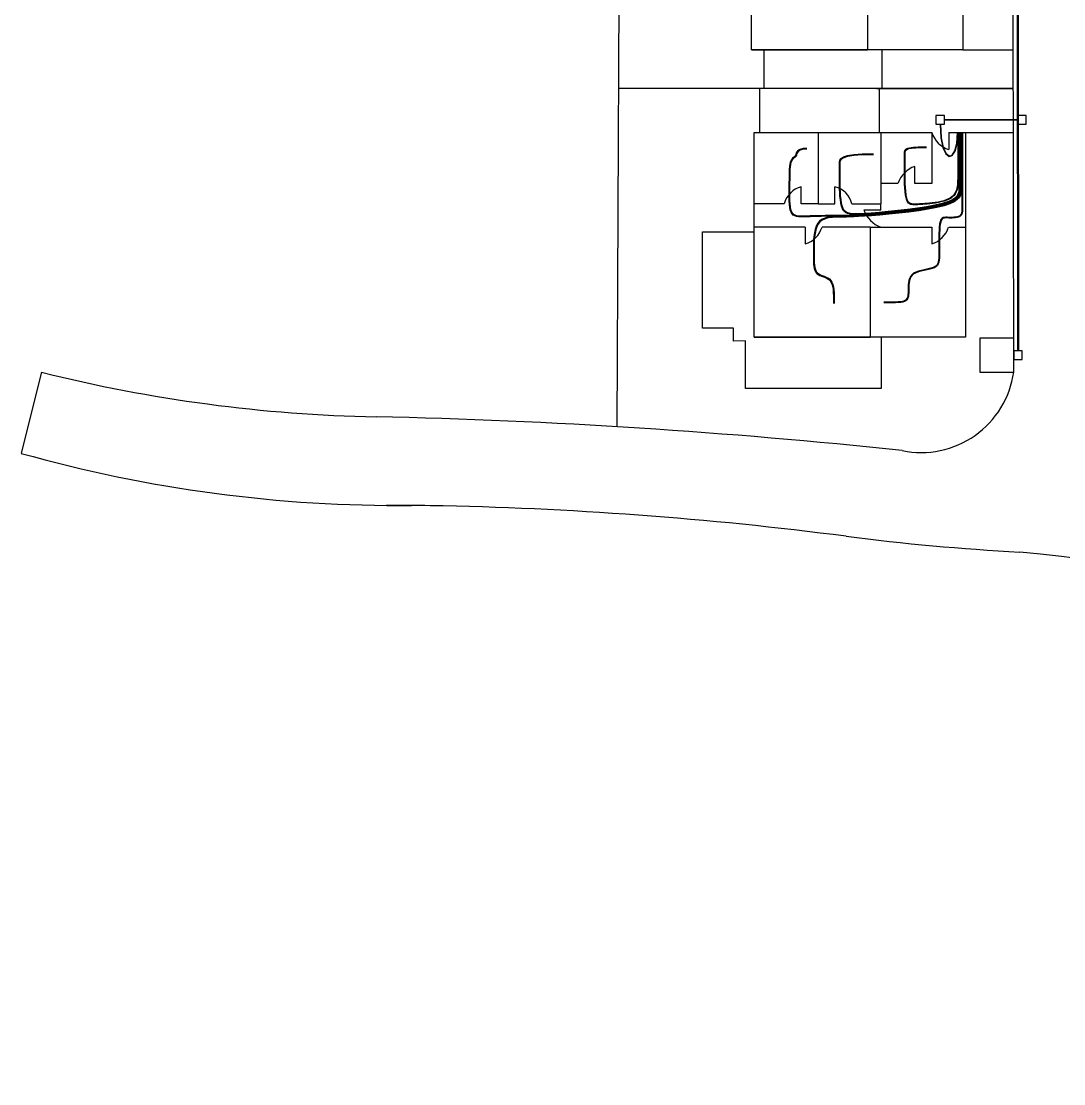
# Model space of a CAD drawing. Header units: millimetres. Extents: x 75 to 2709, y 49 to 1209.
# Drawn here: x 91.7 to 153.2, y 56.6 to 119.3 of the extents above; entities that cross this region are included whole.
import ezdxf

# ---------------------------------------------------------------- set-up
doc = ezdxf.new("R2010")
doc.units = ezdxf.units.MM
for name, color, linetype in [('Arquetas', 170, 'Continuous'), ('Canalizaciones', 10, 'Continuous'), ('Canalización Interior', 30, 'Continuous'), ('Canalización Secundaria', 90, 'Continuous'), ('Urbanización', 250, 'Continuous')]:
    doc.layers.add(name, color=color, linetype=linetype)

msp = doc.modelspace()

# ---------------------------------------------------------------- linework, layer by layer
at = {"layer": 'Arquetas'}
for points in [[(145.684, 113.258), (146.184, 113.259), (146.183, 113.759), (145.683, 113.758)], [(150.507, 113.259), (151.007, 113.259), (151.006, 113.759), (150.506, 113.759)], [(148.272, 98.62), (150.272, 98.62), (150.272, 100.62), (148.272, 100.62)], [(150.272, 99.37), (150.772, 99.371), (150.772, 99.871), (150.272, 99.87)]]:
    msp.add_lwpolyline(points, close=True, dxfattribs=at)
at = {"layer": 'Canalizaciones'}
for p, q in [((150.522, 99.871), (150.489, 129.477)), ((150.572, 99.871), (150.539, 129.477))]:
    msp.add_line(p, q, dxfattribs=at)
at = {"layer": 'Canalización Interior'}
for points in [[(147.134, 112.758), (147.134, 111.799), (147.134, 111.06), (147.134, 110.51), (147.134, 110.114), (147.134, 109.841), (147.134, 109.656), (147.134, 109.528), (147.134, 109.424), (147.132, 109.315), (147.118, 109.2), (147.08, 109.079), (147.006, 108.956), (146.885, 108.832), (146.703, 108.711), (146.45, 108.593), (146.114, 108.482), (145.687, 108.379), (145.187, 108.285), (144.635, 108.2), (144.053, 108.124), (143.462, 108.057), (142.886, 107.999), (142.345, 107.951), (141.862, 107.912), (141.453, 107.882), (141.111, 107.86), (140.825, 107.846), (140.582, 107.836), (140.369, 107.831), (140.176, 107.829), (139.989, 107.827), (139.797, 107.826), (139.591, 107.824), (139.371, 107.821), (139.144, 107.816), (138.913, 107.811), (138.684, 107.806), (138.46, 107.8), (138.248, 107.794), (138.05, 107.787), (137.872, 107.782), (137.714, 107.781), (137.574, 107.787), (137.452, 107.805), (137.347, 107.838), (137.259, 107.889), (137.186, 107.963), (137.129, 108.062), (137.085, 108.19), (137.054, 108.344), (137.034, 108.52), (137.022, 108.712), (137.017, 108.919), (137.016, 109.135), (137.019, 109.356), (137.022, 109.579), (137.024, 109.799), (137.027, 110.014), (137.031, 110.22), (137.036, 110.414), (137.045, 110.594), (137.058, 110.757), (137.076, 110.899), (137.101, 111.017), (137.132, 111.11), (137.168, 111.182), (137.209, 111.237), (137.251, 111.281), (137.293, 111.317), (137.334, 111.352), (137.371, 111.39), (137.402, 111.435), (137.428, 111.492), (137.455, 111.557), (137.49, 111.625), (137.541, 111.691), (137.615, 111.751), (137.721, 111.8), (137.866, 111.833), (138.057, 111.845)], [(147.114, 112.758), (147.114, 111.799), (147.114, 111.06), (147.114, 110.51), (147.114, 110.115), (147.114, 109.841), (147.114, 109.658), (147.114, 109.53), (147.114, 109.427), (147.112, 109.32), (147.098, 109.205), (147.06, 109.087), (146.987, 108.965), (146.865, 108.843), (146.685, 108.723), (146.433, 108.607), (146.097, 108.497), (145.672, 108.396), (145.173, 108.303), (144.623, 108.218), (144.042, 108.143), (143.454, 108.076), (142.879, 108.019), (142.34, 107.97), (141.859, 107.931), (141.451, 107.902), (141.11, 107.88), (140.824, 107.866), (140.581, 107.856), (140.369, 107.851), (140.176, 107.849), (139.989, 107.847), (139.797, 107.846), (139.59, 107.844), (139.371, 107.841), (139.144, 107.836), (138.913, 107.831), (138.684, 107.826), (138.461, 107.82), (138.25, 107.814), (138.053, 107.808), (137.877, 107.802), (137.72, 107.801), (137.582, 107.808), (137.462, 107.825), (137.359, 107.857), (137.272, 107.908), (137.202, 107.981), (137.146, 108.08), (137.103, 108.206), (137.073, 108.358), (137.053, 108.532), (137.042, 108.722), (137.037, 108.926), (137.036, 109.14), (137.039, 109.359), (137.042, 109.579), (137.044, 109.797), (137.047, 110.009), (137.051, 110.212), (137.056, 110.405), (137.065, 110.582), (137.078, 110.743), (137.096, 110.883), (137.121, 111), (137.152, 111.093), (137.189, 111.163), (137.229, 111.218), (137.271, 111.261), (137.313, 111.298), (137.354, 111.332), (137.391, 111.37), (137.422, 111.415), (137.448, 111.472), (137.475, 111.537), (137.509, 111.605), (137.559, 111.671), (137.631, 111.731), (137.733, 111.78), (137.872, 111.813), (138.057, 111.825)], [(147.094, 112.758), (147.094, 111.799), (147.094, 111.061), (147.094, 110.51), (147.094, 110.115), (147.094, 109.842), (147.094, 109.659), (147.094, 109.532), (147.094, 109.43), (147.092, 109.324), (147.078, 109.211), (147.04, 109.094), (146.967, 108.974), (146.846, 108.854), (146.666, 108.736), (146.415, 108.621), (146.08, 108.513), (145.656, 108.412), (145.159, 108.32), (144.61, 108.236), (144.032, 108.161), (143.445, 108.095), (142.872, 108.038), (142.335, 107.99), (141.855, 107.951), (141.448, 107.922), (141.108, 107.9), (140.823, 107.886), (140.58, 107.876), (140.368, 107.871), (140.175, 107.869), (139.989, 107.867), (139.797, 107.866), (139.59, 107.864), (139.371, 107.861), (139.144, 107.856), (138.913, 107.851), (138.685, 107.846), (138.462, 107.84), (138.251, 107.834), (138.056, 107.828), (137.881, 107.823), (137.726, 107.821), (137.59, 107.828), (137.472, 107.845), (137.371, 107.877), (137.286, 107.927), (137.217, 107.999), (137.163, 108.097), (137.121, 108.222), (137.092, 108.372), (137.073, 108.544), (137.062, 108.732), (137.057, 108.934), (137.057, 109.145), (137.059, 109.361), (137.062, 109.579), (137.065, 109.794), (137.067, 110.004), (137.071, 110.205), (137.076, 110.395), (137.085, 110.571), (137.098, 110.729), (137.116, 110.868), (137.141, 110.984), (137.172, 111.075), (137.209, 111.145), (137.249, 111.199), (137.291, 111.242), (137.333, 111.278), (137.374, 111.312), (137.411, 111.35), (137.442, 111.395), (137.468, 111.452), (137.495, 111.517), (137.528, 111.585), (137.576, 111.651), (137.646, 111.711), (137.744, 111.76), (137.879, 111.793), (138.057, 111.805)], [(147.154, 112.758), (147.154, 111.799), (147.154, 111.06), (147.154, 110.51), (147.154, 110.114), (147.154, 109.84), (147.154, 109.655), (147.154, 109.526), (147.154, 109.42), (147.152, 109.311), (147.138, 109.194), (147.1, 109.072), (147.026, 108.947), (146.904, 108.821), (146.722, 108.698), (146.468, 108.579), (146.131, 108.466), (145.703, 108.362), (145.201, 108.268), (144.647, 108.182), (144.063, 108.105), (143.471, 108.038), (142.893, 107.98), (142.351, 107.931), (141.866, 107.892), (141.456, 107.862), (141.115, 107.841), (140.831, 107.826), (140.595, 107.816), (140.394, 107.811), (140.218, 107.809), (140.057, 107.807), (139.898, 107.806), (139.733, 107.803), (139.565, 107.795), (139.397, 107.777), (139.233, 107.744), (139.077, 107.694), (138.933, 107.621), (138.805, 107.522), (138.697, 107.392), (138.613, 107.229), (138.549, 107.04), (138.504, 106.833), (138.474, 106.619), (138.456, 106.404), (138.447, 106.199), (138.444, 106.012), (138.444, 105.853), (138.444, 105.726), (138.444, 105.631), (138.445, 105.563), (138.445, 105.518), (138.445, 105.49), (138.445, 105.476), (138.445, 105.471), (138.445, 105.47), (138.445, 105.47), (138.445, 105.47), (138.445, 105.47), (138.445, 105.47), (138.445, 105.47), (138.445, 105.47), (138.445, 105.47), (138.445, 105.47), (138.445, 105.47), (138.445, 105.47), (138.445, 105.47), (138.445, 105.47), (138.445, 105.47), (138.445, 105.47), (138.445, 105.47), (138.445, 105.47), (138.445, 105.47), (138.445, 105.47), (138.445, 105.47), (138.445, 105.47), (138.445, 105.47), (138.445, 105.47), (138.445, 105.47), (138.445, 105.47), (138.445, 105.47), (138.445, 105.467), (138.445, 105.459), (138.445, 105.445), (138.445, 105.42), (138.445, 105.384), (138.445, 105.333), (138.445, 105.265), (138.446, 105.18), (138.449, 105.08), (138.456, 104.971), (138.471, 104.856), (138.495, 104.742), (138.53, 104.632), (138.58, 104.532), (138.645, 104.447), (138.728, 104.379), (138.825, 104.325), (138.931, 104.28), (139.041, 104.238), (139.152, 104.195), (139.257, 104.144), (139.354, 104.082), (139.437, 104.003), (139.502, 103.902), (139.551, 103.779), (139.586, 103.637), (139.61, 103.475), (139.624, 103.295), (139.631, 103.099), (139.634, 102.887), (139.634, 102.66)], [(147.174, 112.758), (147.174, 111.799), (147.174, 111.06), (147.174, 110.509), (147.174, 110.113), (147.174, 109.839), (147.174, 109.654), (147.174, 109.524), (147.174, 109.417), (147.172, 109.307), (147.158, 109.188), (147.12, 109.064), (147.045, 108.938), (146.923, 108.811), (146.741, 108.686), (146.486, 108.565), (146.147, 108.451), (145.718, 108.346), (145.215, 108.25), (144.659, 108.164), (144.073, 108.086), (143.479, 108.019), (142.899, 107.96), (142.356, 107.912), (141.87, 107.872), (141.459, 107.842), (141.117, 107.821), (140.833, 107.806), (140.596, 107.796), (140.395, 107.791), (140.22, 107.789), (140.059, 107.788), (139.901, 107.786), (139.738, 107.784), (139.572, 107.775), (139.405, 107.757), (139.243, 107.725), (139.089, 107.675), (138.946, 107.603), (138.82, 107.504), (138.714, 107.375), (138.63, 107.213), (138.568, 107.023), (138.523, 106.811), (138.494, 106.584), (138.476, 106.347), (138.467, 106.108), (138.464, 105.873), (138.464, 105.648), (138.465, 105.439), (138.468, 105.246), (138.476, 105.071), (138.491, 104.914), (138.515, 104.774), (138.55, 104.652), (138.6, 104.548), (138.665, 104.464), (138.748, 104.397), (138.845, 104.343), (138.951, 104.299), (139.061, 104.257), (139.172, 104.213), (139.277, 104.162), (139.374, 104.099), (139.457, 104.018), (139.522, 103.915), (139.571, 103.79), (139.606, 103.645), (139.63, 103.481), (139.644, 103.299), (139.651, 103.101), (139.654, 102.887), (139.654, 102.66)], [(147.194, 112.758), (147.194, 111.799), (147.194, 111.06), (147.194, 110.509), (147.194, 110.113), (147.194, 109.838), (147.194, 109.652), (147.194, 109.522), (147.194, 109.414), (147.192, 109.302), (147.178, 109.182), (147.139, 109.057), (147.065, 108.929), (146.942, 108.8), (146.759, 108.673), (146.504, 108.551), (146.164, 108.435), (145.733, 108.329), (145.228, 108.233), (144.671, 108.145), (144.083, 108.068), (143.488, 108), (142.906, 107.941), (142.361, 107.892), (141.874, 107.853), (141.461, 107.823), (141.119, 107.801), (140.834, 107.786), (140.597, 107.776), (140.397, 107.771), (140.222, 107.769), (140.062, 107.768), (139.905, 107.767), (139.743, 107.764), (139.578, 107.755), (139.413, 107.737), (139.253, 107.706), (139.1, 107.656), (138.96, 107.585), (138.835, 107.487), (138.731, 107.359), (138.648, 107.199), (138.587, 107.01), (138.543, 106.8), (138.513, 106.575), (138.496, 106.34), (138.487, 106.104), (138.484, 105.871), (138.484, 105.648), (138.485, 105.441), (138.488, 105.251), (138.496, 105.079), (138.511, 104.923), (138.535, 104.785), (138.57, 104.666), (138.62, 104.564), (138.685, 104.48), (138.768, 104.414), (138.865, 104.362), (138.971, 104.317), (139.081, 104.276), (139.192, 104.232), (139.297, 104.18), (139.394, 104.115), (139.477, 104.033), (139.542, 103.927), (139.591, 103.8), (139.626, 103.653), (139.65, 103.486), (139.664, 103.302), (139.671, 103.102), (139.674, 102.888), (139.674, 102.66)], [(147.074, 112.758), (147.074, 111.799), (147.074, 111.061), (147.074, 110.51), (147.074, 110.115), (147.074, 109.843), (147.074, 109.66), (147.074, 109.534), (147.074, 109.433), (147.072, 109.328), (147.058, 109.217), (147.02, 109.101), (146.947, 108.983), (146.827, 108.865), (146.647, 108.748), (146.397, 108.635), (146.063, 108.528), (145.641, 108.429), (145.145, 108.338), (144.598, 108.255), (144.022, 108.18), (143.438, 108.114), (142.867, 108.057), (142.332, 108.009), (141.854, 107.971), (141.451, 107.942), (141.118, 107.926), (140.848, 107.925), (140.634, 107.942), (140.467, 107.982), (140.339, 108.045), (140.242, 108.136), (140.169, 108.258), (140.112, 108.411), (140.07, 108.592), (140.038, 108.792), (140.017, 109.005), (140.004, 109.225), (139.997, 109.444), (139.994, 109.656), (139.993, 109.853), (139.994, 110.032), (139.994, 110.192), (139.995, 110.337), (139.995, 110.469), (139.995, 110.591), (139.995, 110.705), (139.994, 110.815), (139.992, 110.923), (139.993, 111.03), (140.017, 111.135), (140.088, 111.233), (140.23, 111.322), (140.468, 111.398), (140.825, 111.457), (141.326, 111.497), (141.994, 111.513)], [(147.054, 112.758), (147.054, 111.799), (147.054, 111.061), (147.054, 110.51), (147.054, 110.116), (147.054, 109.844), (147.054, 109.661), (147.054, 109.536), (147.054, 109.436), (147.052, 109.332), (147.038, 109.223), (147.001, 109.109), (146.928, 108.992), (146.808, 108.876), (146.629, 108.761), (146.379, 108.649), (146.047, 108.544), (145.625, 108.445), (145.132, 108.355), (144.586, 108.273), (144.012, 108.199), (143.43, 108.133), (142.862, 108.077), (142.329, 108.029), (141.854, 107.99), (141.453, 107.962), (141.122, 107.945), (140.855, 107.944), (140.643, 107.962), (140.478, 108), (140.352, 108.063), (140.257, 108.154), (140.185, 108.274), (140.13, 108.426), (140.088, 108.605), (140.058, 108.803), (140.037, 109.015), (140.024, 109.232), (140.017, 109.45), (140.014, 109.66), (140.013, 109.857), (140.014, 110.034), (140.014, 110.193), (140.015, 110.338), (140.015, 110.469), (140.015, 110.59), (140.015, 110.703), (140.014, 110.812), (140.012, 110.918), (140.013, 111.023), (140.037, 111.125), (140.107, 111.221), (140.249, 111.308), (140.484, 111.381), (140.837, 111.439), (141.333, 111.477), (141.994, 111.493)], [(147.254, 112.758), (147.254, 111.799), (147.254, 111.06), (147.254, 110.509), (147.254, 110.113), (147.254, 109.838), (147.254, 109.651), (147.254, 109.52), (147.254, 109.411), (147.254, 109.298), (147.254, 109.176), (147.254, 109.049), (147.254, 108.919), (147.254, 108.787), (147.254, 108.658), (147.254, 108.532), (147.254, 108.413), (147.254, 108.303), (147.252, 108.202), (147.246, 108.11), (147.234, 108.028), (147.214, 107.956), (147.184, 107.894), (147.141, 107.841), (147.085, 107.799), (147.014, 107.766), (146.929, 107.743), (146.836, 107.727), (146.736, 107.718), (146.633, 107.713), (146.531, 107.712), (146.433, 107.714), (146.342, 107.716), (146.26, 107.717), (146.189, 107.714), (146.127, 107.701), (146.074, 107.675), (146.028, 107.631), (145.991, 107.565), (145.961, 107.472), (145.937, 107.348), (145.919, 107.191), (145.906, 107.006), (145.897, 106.8), (145.892, 106.58), (145.89, 106.354), (145.889, 106.129), (145.89, 105.912), (145.892, 105.71), (145.892, 105.529), (145.889, 105.37), (145.878, 105.23), (145.857, 105.109), (145.821, 105.004), (145.767, 104.916), (145.693, 104.843), (145.593, 104.782), (145.466, 104.733), (145.319, 104.692), (145.157, 104.656), (144.988, 104.622), (144.819, 104.584), (144.657, 104.541), (144.509, 104.488), (144.383, 104.421), (144.283, 104.339), (144.208, 104.242), (144.155, 104.135), (144.118, 104.019), (144.097, 103.897), (144.085, 103.773), (144.081, 103.649), (144.081, 103.528), (144.08, 103.412), (144.078, 103.303), (144.071, 103.201), (144.058, 103.108), (144.036, 103.023), (144.004, 102.948), (143.958, 102.883), (143.898, 102.83), (143.82, 102.788), (143.724, 102.756), (143.605, 102.734), (143.462, 102.718), (143.293, 102.709), (143.096, 102.705), (142.868, 102.703), (142.606, 102.703)], [(147.014, 112.758), (147.014, 111.799), (147.013, 111.061), (147.011, 110.513), (147.007, 110.121), (147, 109.854), (146.991, 109.68), (146.977, 109.565), (146.959, 109.479), (146.935, 109.394), (146.905, 109.307), (146.865, 109.218), (146.814, 109.13), (146.749, 109.045), (146.669, 108.964), (146.572, 108.888), (146.455, 108.82), (146.318, 108.76), (146.164, 108.709), (145.998, 108.665), (145.826, 108.628), (145.651, 108.598), (145.479, 108.573), (145.315, 108.553), (145.164, 108.537), (145.028, 108.525), (144.908, 108.516), (144.801, 108.509), (144.705, 108.505), (144.618, 108.502), (144.538, 108.501), (144.463, 108.5), (144.39, 108.5), (144.318, 108.501), (144.248, 108.506), (144.18, 108.521), (144.116, 108.55), (144.056, 108.598), (144.002, 108.67), (143.955, 108.77), (143.915, 108.903), (143.884, 109.071), (143.861, 109.269), (143.844, 109.488), (143.833, 109.72), (143.826, 109.956), (143.823, 110.189), (143.821, 110.409), (143.821, 110.609), (143.821, 110.781), (143.821, 110.929), (143.821, 111.054), (143.821, 111.16), (143.821, 111.25), (143.821, 111.329), (143.821, 111.398), (143.821, 111.462), (143.821, 111.523), (143.824, 111.582), (143.832, 111.637), (143.847, 111.688), (143.872, 111.734), (143.909, 111.776), (143.961, 111.812), (144.03, 111.842), (144.119, 111.865), (144.224, 111.883), (144.345, 111.896), (144.48, 111.904), (144.627, 111.909), (144.782, 111.912), (144.946, 111.913), (145.115, 111.913)], [(146.994, 112.758), (146.994, 111.799), (146.993, 111.061), (146.991, 110.513), (146.987, 110.121), (146.98, 109.854), (146.97, 109.68), (146.956, 109.565), (146.937, 109.479), (146.913, 109.394), (146.881, 109.307), (146.84, 109.218), (146.788, 109.131), (146.723, 109.046), (146.643, 108.965), (146.546, 108.89), (146.43, 108.823), (146.295, 108.764), (146.143, 108.715), (145.98, 108.673), (145.81, 108.638), (145.638, 108.61), (145.469, 108.587), (145.308, 108.568), (145.158, 108.554), (145.025, 108.543), (144.906, 108.534), (144.8, 108.528), (144.705, 108.524), (144.619, 108.522), (144.54, 108.521), (144.465, 108.52), (144.393, 108.52), (144.323, 108.521), (144.254, 108.526), (144.188, 108.541), (144.126, 108.57), (144.068, 108.618), (144.015, 108.689), (143.97, 108.788), (143.932, 108.919), (143.902, 109.087), (143.879, 109.283), (143.863, 109.5), (143.852, 109.73), (143.846, 109.965), (143.842, 110.195), (143.841, 110.414), (143.841, 110.612), (143.841, 110.784), (143.841, 110.93), (143.841, 111.054), (143.841, 111.16), (143.841, 111.25), (143.841, 111.327), (143.841, 111.396), (143.841, 111.459), (143.841, 111.519), (143.844, 111.575), (143.852, 111.628), (143.867, 111.678), (143.891, 111.722), (143.927, 111.762), (143.978, 111.797), (144.045, 111.825), (144.131, 111.848), (144.235, 111.864), (144.353, 111.877), (144.486, 111.885), (144.63, 111.89), (144.784, 111.892), (144.946, 111.893), (145.115, 111.893)], [(146.974, 112.758), (146.974, 111.799), (146.973, 111.061), (146.971, 110.513), (146.967, 110.122), (146.96, 109.855), (146.951, 109.681), (146.937, 109.568), (146.919, 109.483), (146.896, 109.4), (146.866, 109.315), (146.826, 109.229), (146.776, 109.143), (146.712, 109.06), (146.634, 108.982), (146.538, 108.909), (146.424, 108.843), (146.289, 108.786), (146.138, 108.737), (145.976, 108.695), (145.807, 108.66), (145.636, 108.632), (145.468, 108.608), (145.306, 108.59), (145.157, 108.575), (145.024, 108.563), (144.906, 108.555), (144.8, 108.549), (144.705, 108.544), (144.62, 108.542), (144.541, 108.541), (144.467, 108.54), (144.397, 108.54), (144.328, 108.541), (144.26, 108.546), (144.196, 108.561), (144.136, 108.59), (144.08, 108.637), (144.029, 108.707), (143.985, 108.805), (143.948, 108.936), (143.92, 109.102), (143.898, 109.297), (143.882, 109.512), (143.872, 109.74), (143.866, 109.973), (143.862, 110.202), (143.861, 110.418), (143.861, 110.615), (143.861, 110.786), (143.861, 110.931), (143.861, 111.055), (143.861, 111.16), (143.861, 111.249), (143.861, 111.326), (143.861, 111.394), (143.861, 111.456), (143.861, 111.514), (143.864, 111.569), (143.872, 111.62), (143.886, 111.668), (143.91, 111.711), (143.945, 111.749), (143.995, 111.781), (144.06, 111.809), (144.144, 111.83), (144.245, 111.846), (144.362, 111.857), (144.491, 111.865), (144.633, 111.87), (144.786, 111.872), (144.947, 111.873), (145.115, 111.873)]]:
    msp.add_lwpolyline(points, dxfattribs=at)
for points in [[(147.034, 112.758), (147.034, 111.799), (147.034, 111.061), (147.034, 110.51), (147.034, 110.116), (147.034, 109.844), (147.034, 109.661), (147.034, 109.536), (147.034, 109.436), (147.032, 109.334), (147.018, 109.227), (146.982, 109.117), (146.912, 109.005), (146.795, 108.892), (146.619, 108.778), (146.372, 108.668), (146.041, 108.563), (145.621, 108.465), (145.128, 108.375), (144.584, 108.293), (144.01, 108.219), (143.428, 108.153), (142.86, 108.097), (142.328, 108.049), (141.852, 108.01), (141.451, 107.982), (141.122, 107.965), (140.856, 107.964), (140.646, 107.982), (140.485, 108.019), (140.364, 108.08), (140.273, 108.166), (140.204, 108.283), (140.149, 108.432), (140.108, 108.609), (140.077, 108.806), (140.057, 109.016), (140.044, 109.233), (140.037, 109.45), (140.034, 109.66), (140.033, 109.857), (140.034, 110.034), (140.034, 110.193), (140.035, 110.337), (140.035, 110.469, 0.000534), (140.035, 110.469), (140.035, 110.59, 0.001035), (140.035, 110.59), (140.035, 110.703, 0.001568), (140.035, 110.704), (140.034, 110.812, 0.002061), (140.034, 110.812), (140.032, 110.918), (140.033, 111.021), (140.055, 111.117), (140.121, 111.206), (140.257, 111.289), (140.488, 111.362), (140.84, 111.419), (141.334, 111.457), (141.995, 111.473)], [(147.234, 112.758), (147.234, 111.799), (147.234, 111.06), (147.234, 110.509), (147.234, 110.113), (147.234, 109.838), (147.234, 109.651), (147.234, 109.52), (147.234, 109.411), (147.234, 109.298), (147.234, 109.176), (147.234, 109.049), (147.234, 108.919), (147.234, 108.787), (147.234, 108.658), (147.234, 108.532), (147.234, 108.413), (147.234, 108.303), (147.232, 108.203), (147.226, 108.113), (147.214, 108.033), (147.195, 107.963), (147.167, 107.904), (147.127, 107.855), (147.075, 107.816), (147.007, 107.785), (146.925, 107.763), (146.833, 107.747), (146.734, 107.738), (146.633, 107.733), (146.531, 107.732), (146.433, 107.734), (146.342, 107.736, 0.002158), (146.342, 107.736), (146.261, 107.737, 0.016239), (146.259, 107.737), (146.188, 107.734, 0.038062), (146.185, 107.733), (146.123, 107.721, 0.063899), (146.118, 107.719), (146.065, 107.693, 0.07942), (146.06, 107.689), (146.015, 107.645, 0.070754), (146.011, 107.641), (145.974, 107.575, 0.049541), (145.972, 107.571), (145.942, 107.478, 0.031397), (145.941, 107.476), (145.917, 107.352, 0.019142), (145.917, 107.351), (145.899, 107.193, 0.011176), (145.899, 107.193), (145.886, 107.007, 0.007016), (145.886, 107.007), (145.877, 106.801, 0.004697), (145.877, 106.801), (145.872, 106.581, 0.003239), (145.872, 106.581), (145.87, 106.355, 0.002214), (145.87, 106.354), (145.869, 106.129, 0.001397), (145.869, 106.129), (145.87, 105.912, 0.000632), (145.87, 105.912), (145.872, 105.71), (145.872, 105.53), (145.869, 105.371), (145.858, 105.232), (145.837, 105.114), (145.803, 105.013), (145.752, 104.929), (145.68, 104.858), (145.584, 104.8), (145.46, 104.752), (145.314, 104.712), (145.153, 104.676), (144.984, 104.641, 0.003549), (144.984, 104.641), (144.815, 104.604, 0.011189), (144.814, 104.604), (144.652, 104.56, 0.020828), (144.65, 104.56), (144.503, 104.506, 0.034668), (144.5, 104.505), (144.374, 104.439, 0.051406), (144.37, 104.437), (144.271, 104.354, 0.055021), (144.267, 104.351), (144.192, 104.255, 0.049559), (144.19, 104.251), (144.137, 104.144, 0.040524), (144.135, 104.141), (144.099, 104.025, 0.03081), (144.099, 104.022), (144.077, 103.901, 0.021951), (144.077, 103.899), (144.065, 103.775, 0.014191), (144.065, 103.773), (144.061, 103.649, 0.007105), (144.061, 103.649), (144.061, 103.528, 0.000447), (144.061, 103.528), (144.06, 103.412), (144.058, 103.304), (144.051, 103.203), (144.038, 103.111), (144.017, 103.029), (143.986, 102.958), (143.943, 102.897), (143.886, 102.846), (143.813, 102.806), (143.719, 102.776), (143.602, 102.753), (143.461, 102.738), (143.293, 102.729), (143.096, 102.725), (142.868, 102.723), (142.606, 102.723)], [(147.214, 112.758), (147.214, 111.799), (147.214, 111.06), (147.214, 110.509), (147.214, 110.113), (147.214, 109.838), (147.214, 109.651), (147.214, 109.52), (147.214, 109.411), (147.214, 109.298), (147.214, 109.176), (147.214, 109.049), (147.214, 108.919), (147.214, 108.787), (147.214, 108.658), (147.214, 108.532), (147.214, 108.413), (147.214, 108.303), (147.212, 108.204), (147.206, 108.115), (147.195, 108.037), (147.176, 107.97), (147.149, 107.915), (147.113, 107.87), (147.065, 107.833), (147, 107.804), (146.921, 107.782), (146.83, 107.767), (146.733, 107.758), (146.632, 107.753), (146.531, 107.752), (146.433, 107.754), (146.343, 107.756, 0.002158), (146.342, 107.756), (146.261, 107.757, 0.016239), (146.258, 107.757), (146.187, 107.754, 0.038062), (146.181, 107.753), (146.119, 107.74, 0.063899), (146.109, 107.737), (146.056, 107.711, 0.07942), (146.046, 107.704), (146.001, 107.66, 0.070754), (145.994, 107.651), (145.956, 107.584, 0.049541), (145.953, 107.577), (145.923, 107.484, 0.031397), (145.921, 107.48), (145.897, 107.356, 0.019142), (145.897, 107.353), (145.879, 107.196, 0.011176), (145.879, 107.194), (145.866, 107.009, 0.007016), (145.866, 107.008), (145.857, 106.802, 0.004697), (145.857, 106.801), (145.852, 106.581, 0.003239), (145.852, 106.581), (145.85, 106.355, 0.002214), (145.85, 106.354), (145.849, 106.129, 0.001397), (145.849, 106.129), (145.85, 105.912, 0.000632), (145.85, 105.912), (145.852, 105.71), (145.852, 105.53), (145.849, 105.372), (145.839, 105.235), (145.818, 105.119), (145.785, 105.022), (145.736, 104.941), (145.668, 104.874), (145.575, 104.818), (145.454, 104.771), (145.309, 104.731), (145.148, 104.696), (144.98, 104.661, 0.003549), (144.979, 104.661), (144.81, 104.623, 0.011189), (144.809, 104.623), (144.647, 104.579, 0.020828), (144.644, 104.578), (144.496, 104.525, 0.034668), (144.491, 104.523), (144.364, 104.457, 0.051406), (144.358, 104.452), (144.258, 104.37, 0.055021), (144.252, 104.363), (144.177, 104.267, 0.049559), (144.172, 104.26), (144.119, 104.153, 0.040524), (144.116, 104.147), (144.08, 104.03, 0.03081), (144.079, 104.026), (144.057, 103.904, 0.021951), (144.057, 103.901), (144.046, 103.776, 0.014191), (144.045, 103.774), (144.041, 103.65, 0.007105), (144.041, 103.649), (144.041, 103.528, 0.000447), (144.041, 103.528), (144.04, 103.412), (144.038, 103.305), (144.031, 103.205), (144.019, 103.115), (143.998, 103.036), (143.968, 102.967), (143.928, 102.91), (143.875, 102.863), (143.805, 102.825), (143.714, 102.795), (143.599, 102.773), (143.459, 102.758), (143.292, 102.749), (143.095, 102.745), (142.868, 102.743), (142.606, 102.743)]]:
    msp.add_lwpolyline(points, format="xyb", dxfattribs=at)
at = {"layer": 'Canalización Secundaria'}
for p, q in [((146.183, 113.534), (150.507, 113.534)), ((146.183, 113.509), (150.507, 113.509))]:
    msp.add_line(p, q, dxfattribs=at)
for points in [[(145.934, 113.258), (145.978, 112.453), (146.096, 111.871), (146.263, 111.507), (146.454, 111.356), (146.645, 111.412), (146.811, 111.668), (146.929, 112.119), (146.974, 112.758)], [(145.954, 113.259), (145.998, 112.455), (146.115, 111.877), (146.279, 111.52), (146.458, 111.378), (146.632, 111.429), (146.793, 111.676), (146.909, 112.122), (146.954, 112.758)]]:
    msp.add_lwpolyline(points, dxfattribs=at)
at = {"layer": 'Urbanización'}
for p, q in [((126.864, 95.388), (127.311, 184.69)), ((150.272, 98.62), (150.202, 164.027)), ((134.797, 117.651), (134.797, 129.727)), ((147.273, 129.727), (147.273, 117.651)), ((147.273, 129.727), (147.273, 117.651)), ((141.636, 124.151), (141.636, 117.651)), ((147.273, 117.651), (134.797, 117.651)), ((134.797, 117.651), (141.636, 117.651)), ((135.518, 117.651), (135.518, 115.355)), ((142.517, 115.355), (142.517, 117.651)), ((147.273, 117.651), (150.252, 117.651)), ((150.254, 115.355), (126.964, 115.355)), ((135.275, 115.355), (135.275, 112.758)), ((142.182, 115.355), (150.254, 115.355)), ((142.355, 112.758), (142.355, 115.355)), ((134.957, 100.683), (134.957, 112.758)), ((134.957, 112.758), (137.826, 112.758)), ((135.07, 112.758), (145.433, 112.758)), ((138.721, 112.758), (138.721, 108.558)), ((142.433, 112.758), (142.433, 108.558)), ((145.433, 112.758), (145.433, 109.758)), ((146.433, 112.758), (146.433, 111.758)), ((146.433, 112.758), (147.433, 112.758)), ((147.433, 112.758), (147.433, 100.683)), ((147.433, 112.758), (150.257, 112.758)), ((147.433, 112.758), (147.433, 100.683)), ((144.433, 109.758), (144.433, 110.758)), ((137.721, 108.558), (137.721, 109.558)), ((139.721, 108.558), (139.721, 109.558)), ((143.433, 109.758), (142.433, 109.758)), ((145.433, 109.758), (144.433, 109.758)), ((136.721, 108.558), (134.957, 108.558)), ((138.721, 108.558), (137.721, 108.558)), ((138.721, 108.558), (139.721, 108.558)), ((140.721, 108.558), (142.433, 108.558)), ((142.433, 108.187), (142.433, 108.558)), ((142.433, 108.187), (141.433, 108.187)), ((131.9, 101.212), (131.9, 106.899)), ((131.9, 106.899), (134.957, 106.899)), ((137.957, 107.183), (134.957, 107.183)), ((137.957, 107.183), (137.957, 106.183)), ((141.796, 107.183), (138.957, 107.183)), ((141.796, 107.183), (141.796, 100.683)), ((141.796, 107.183), (145.433, 107.183)), ((145.433, 107.183), (145.433, 106.183)), ((146.433, 107.183), (147.433, 107.183)), ((133.728, 101.212), (131.9, 101.212)), ((133.728, 100.436), (133.728, 101.212)), ((134.438, 100.46), (133.728, 100.436)), ((134.438, 97.654), (134.438, 100.46)), ((147.433, 100.683), (134.957, 100.683)), ((134.957, 100.683), (141.796, 100.683)), ((142.44, 100.683), (142.44, 97.654)), ((92.886, 98.61), (91.684, 93.823)), ((142.44, 97.654), (134.438, 97.654))]:
    msp.add_line(p, q, dxfattribs=at)
for centre, radius, start, end in [((146.923, 113.248), 1.569, 198.20476, 251.79524), ((144.979, 109.213), 1.639, 109.44166, 160.55834), ((138.095, 108.185), 1.423, 105.20029, 164.79971), ((139.377, 108.213), 1.388, 14.38534, 75.61466), ((142.924, 108.673), 1.568, 198.03438, 251.74166), ((137.538, 107.602), 1.48, 286.44983, 343.55017), ((144.95, 107.666), 1.559, 288.028, 341.972), ((114.254, 183.724), 87.755, 255.90685, 268.93874), ((144.814, 99.38), 5.511, 258.29981, 352.08025), ((104.071, -279.219), 375.301, 83.93921, 88.69331), ((113.984, 173.045), 82.301, 254.2794, 270.51922), ((113.972, 2.695), 88.056, 88.79093, 90.48502), ((112.021, -128.651), 219.415, 82.57534, 89.00528), ((158.69, 233.351), 145.583, 262.77233, 266.82778), ((138.569, -33.437), 122.027, 47.5528, 84.32575)]:
    msp.add_arc(centre, radius, start, end, dxfattribs=at)

doc.saveas('drawing.dxf')
